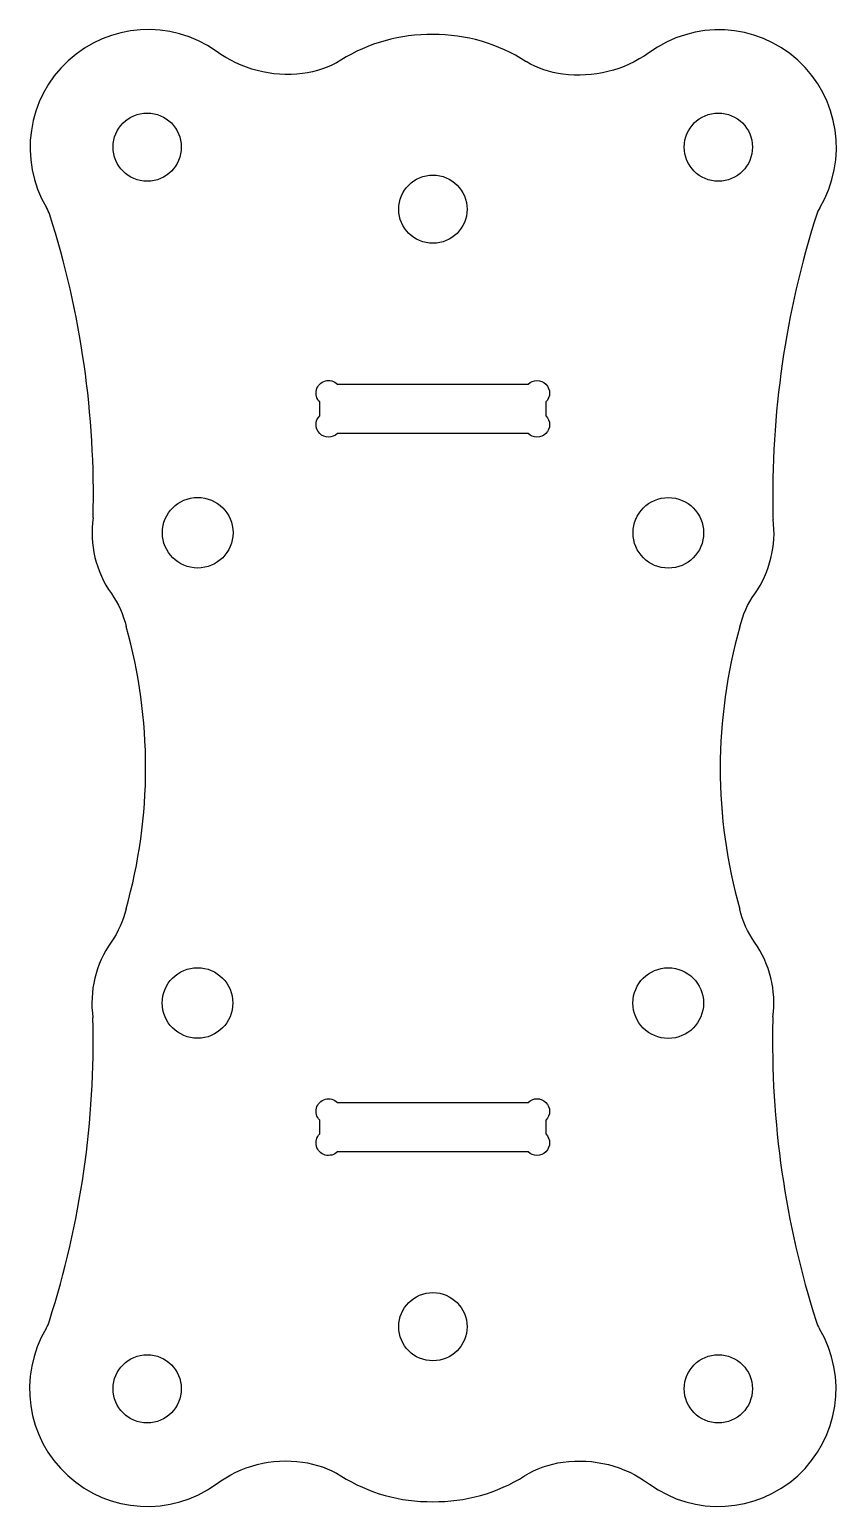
# Model space of a CAD drawing. Header units: millimetres. Extents: x -8 to 26.3, y -29.2 to 33.6.
import ezdxf

# ---------------------------------------------------------------- set-up
doc = ezdxf.new("R2010")
doc.units = ezdxf.units.MM
doc.layers.get('0').update_dxf_attribs({"linetype": 'CONTINUOUS'})

msp = doc.modelspace()

# ---------------------------------------------------------------- linework, layer by layer
for points in [[(13.94, 17.162, -1), (13.183, 16.405), (5.084, 16.405, -1), (4.328, 17.162), (4.328, 17.745, -1), (5.084, 18.501), (13.183, 18.501, -1), (13.94, 17.745)], [(5.084, -12.026), (13.183, -12.026, -1), (13.94, -12.782), (13.94, -13.365, -1), (13.183, -14.122), (5.084, -14.122, -1), (4.328, -13.365), (4.328, -12.782, -1)]]:
    msp.add_lwpolyline(points, format="xyb", close=True)
for centre, radius in [((-3.002, 28.577), 1.45), ((21.269, 28.577), 1.45), ((9.139, 25.938), 1.45), ((-0.856, 12.188), 1.5), ((19.144, 12.182), 1.5), ((-0.863, -7.798), 1.5), ((19.138, -7.804), 1.5), ((9.139, -21.558), 1.45), ((-3.002, -24.197), 1.45), ((21.269, -24.197), 1.45)]:
    msp.add_circle(centre, radius)
for centre, radius, start, end in [((-2.965, 28.56), 5.014, 54.74138, 210.58823), ((9.019, 26.207), 7.154, 89.07097, 121.95853), ((9.212, 26.211), 7.149, 57.03086, 90.61142), ((21.289, 28.564), 4.998, -30.88695, 126.48046), ((-8.573, 25.246), 1.5, 17.69049, 30.58823), ((26.869, 25.234), 1.5, 149.3751, 162.27283), ((-44.508, 13.784), 39.219, -1.39842, 17.69049), ((62.797, 13.75), 39.219, 162.27283, 181.26991), ((-0.856, 12.188), 4.49, 171.82424, 215.19187), ((19.144, 12.182), 4.49, -35.22855, 7.4303), ((24.687, 12.905), 1.1, 181.26991, 187.4303), ((-25.121, 2.203), 22.053, -15.80526, 15.76858), ((43.402, 2.181), 22.053, 164.19474, 195.76858), ((-0.863, -7.798), 4.49, 144.77145, 188.13908), ((19.138, -7.804), 4.49, -7.46698, 35.19187), ((-44.515, -9.366), 39.219, -17.72717, 1.36174), ((62.789, -9.4), 39.219, 178.69342, 197.69049), ((24.68, -8.531), 1.1, 172.53302, 178.69342), ((-8.605, -20.896), 1.504, 330.75762, 344.13628), ((26.881, -20.874), 1.521, 196.93587, 210.51234), ((-3.002, -24.197), 5, 149.11454, 305.91084), ((21.269, -24.197), 5, -125.91084, 30.67088), ((9.039, -21.833), 7.162, 237.88359, 270.75438), ((9.228, -21.833), 7.162, 269.24562, 302.11641)]:
    msp.add_arc(centre, radius, start, end)
at = {"extrusion": (0, 0, -1)}
for centre, radius, start, end in [((-2.974, 36.841), 5.177, 263.09175, 306.02967), ((-3.121, 35.67), 3.997, 238.1125, 263.16678), ((-15.146, 35.665), 4.015, 276.87988, 300.60756), ((-15.331, 36.816), 5.18, 234.79807, 277.38626), ((7.802, 7.293), 4.008, 144.84018, 166.97799), ((-26.087, 7.282), 4.008, 13.05869, 35.1965), ((7.806, -2.898), 4.008, 193.05869, 215.1965), ((-26.084, -2.909), 4.008, 324.84018, 346.97799), ((-2.886, -32.206), 4.941, 53.25713, 98.27708), ((-3.105, -31.286), 4, 97.07437, 122.11641), ((-15.162, -31.286), 4, 57.88359, 82.92563), ((-15.37, -32.25), 4.983, 81.92177, 126.54402)]:
    msp.add_arc(centre, radius, start, end, dxfattribs=at)

doc.saveas('drawing.dxf')
